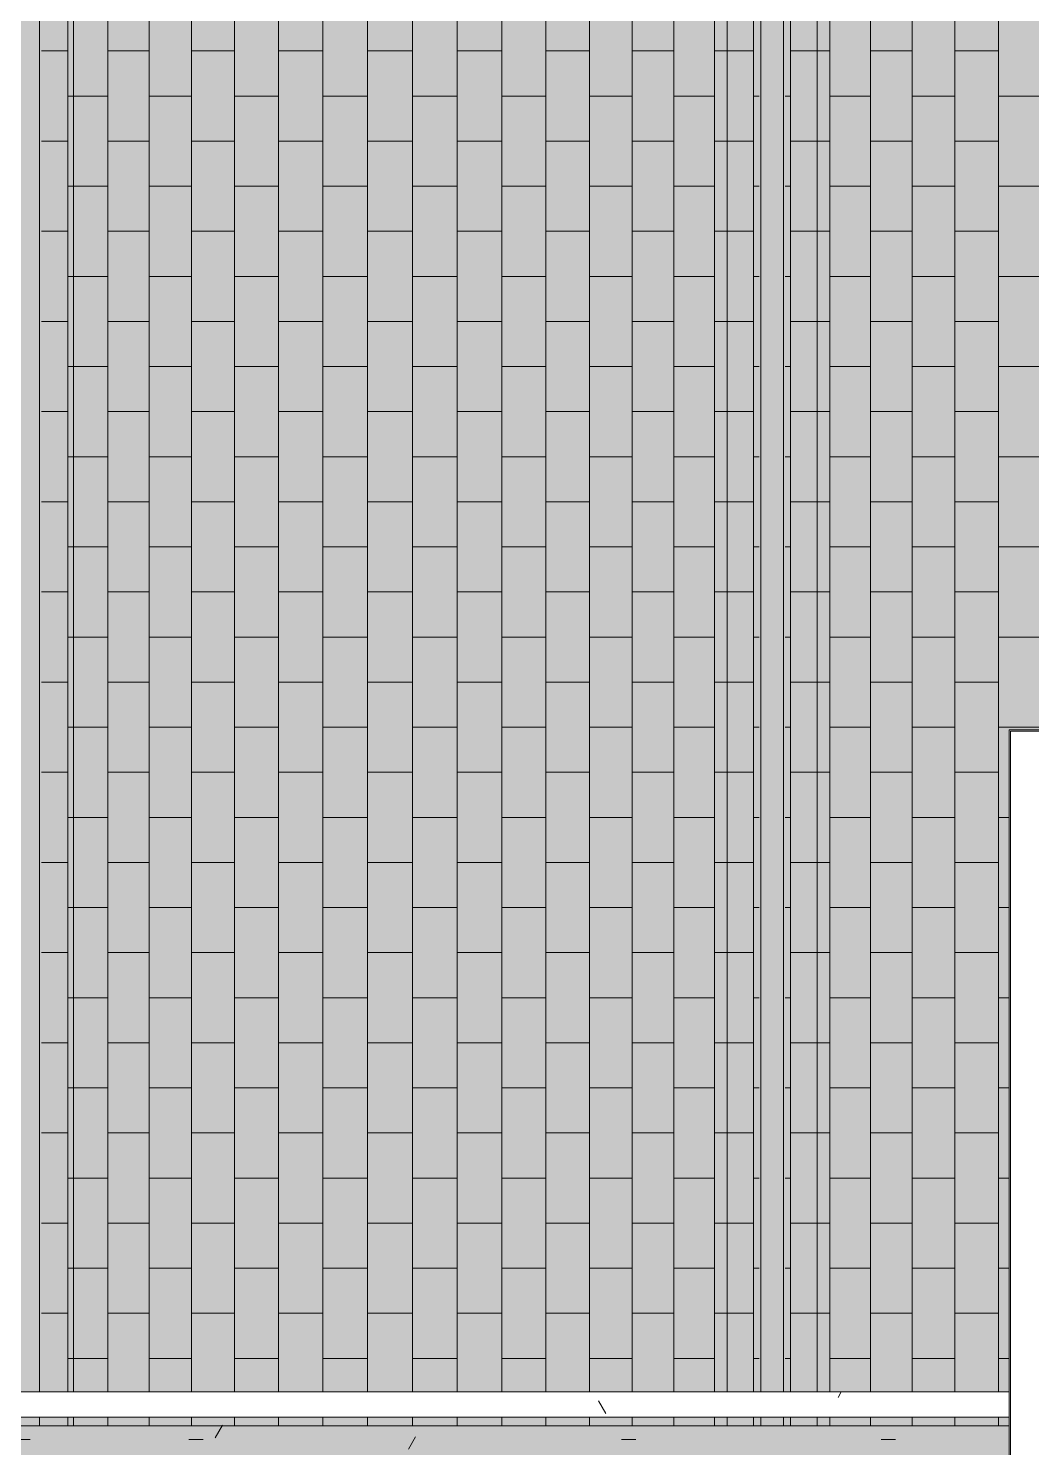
# Model space of a CAD drawing. Header units: inches. Extents: x -956 to 966, y -1111 to 895.
# Drawn here: x -743.8 to -654.8, y 37.7 to 163.6 of the extents above; entities that cross this region are included whole.
import ezdxf

# ---------------------------------------------------------------- set-up
doc = ezdxf.new("R2010")
doc.units = ezdxf.units.IN
doc.header["$MEASUREMENT"] = 0
for name, color, linetype, lineweight in [('A-CLNG', 13, 'Continuous', 13), ('A-CLNG-PATT', 13, 'Continuous', 13), ('E-LITE-EQPM', 33, 'Continuous', 9), ('I-WALL', 2, 'Continuous', 13)]:
    doc.layers.add(name, color=color, linetype=linetype, lineweight=lineweight)
pattern_1 = [(0, (0, 0), (30.72, 7.68), [1.267, -21.773, 1.267, -21.773, -122.88]), (0, (0, 0), (30.72, 7.68), [-46.08, 1.267, -44.813, 1.267, -21.773, -53.76]), (0, (0, 0), (30.72, 7.68), [-115.2, 1.267, -14.093, 1.267, -37.133]), (120, (11.52, 3.84), (-22.011075, 22.7643), [1.267, -21.773, 1.267, -21.773, -122.88]), (120, (11.52, 3.84), (-22.011075, 22.7643), [-46.08, 1.267, -44.813, 1.267, -21.773, -53.76]), (120, (11.52, 3.84), (-22.011075, 22.7643), [-115.2, 1.267, -14.093, 1.267, -37.133]), (240, (15.36, 19.2), (-8.708925, -30.4443), [1.267, -21.773, 1.267, -21.773, -122.88]), (240, (15.36, 19.2), (-8.708925, -30.4443), [-46.08, 1.267, -44.813, 1.267, -21.773, -53.76]), (240, (15.36, 19.2), (-8.708925, -30.4443), [-115.2, 1.267, -14.093, 1.267, -37.133])]

# ---------------------------------------------------------------- blocks, each defined once
blk = doc.blocks.new('FP_1_13-7TH FLOOR TELECOM OVERHEAD ROUTING PLAN')
at = {"layer": 'A-CLNG-PATT', "color": 50}
for p, q in [((-676.18, 256.63), (-676.18, 42.63)), ((-672.7, 256.63), (-672.7, 42.63)), ((-669.1, 256.63), (-669.1, 42.63)), ((-665.39, 256.63), (-665.39, 42.63)), ((-661.61, 256.63), (-661.61, 42.63)), ((-657.74, 256.63), (-657.74, 42.63)), ((-673.82, 161.61), (-676.18, 161.61)), ((-672.7, 161.61), (-673.82, 161.61)), ((-665.39, 161.61), (-669.1, 161.61)), ((-657.74, 161.61), (-661.61, 161.61)), ((-676.18, 157.61), (-676.67, 157.61)), ((-669.1, 157.61), (-672.7, 157.61)), ((-661.61, 157.61), (-665.39, 157.61)), ((-653.83, 157.61), (-657.74, 157.61)), ((-673.82, 153.61), (-676.18, 153.61)), ((-672.7, 153.61), (-673.82, 153.61)), ((-665.39, 153.61), (-669.1, 153.61)), ((-657.74, 153.61), (-661.61, 153.61)), ((-676.18, 149.61), (-676.67, 149.61)), ((-669.1, 149.61), (-672.7, 149.61)), ((-661.61, 149.61), (-665.39, 149.61)), ((-653.83, 149.61), (-657.74, 149.61)), ((-673.82, 145.61), (-676.18, 145.61)), ((-672.7, 145.61), (-673.82, 145.61)), ((-665.39, 145.61), (-669.1, 145.61)), ((-657.74, 145.61), (-661.61, 145.61)), ((-676.18, 141.61), (-676.67, 141.61)), ((-669.1, 141.61), (-672.7, 141.61)), ((-661.61, 141.61), (-665.39, 141.61)), ((-653.83, 141.61), (-657.74, 141.61)), ((-673.82, 137.61), (-676.18, 137.61)), ((-672.7, 137.61), (-673.82, 137.61)), ((-665.39, 137.61), (-669.1, 137.61)), ((-657.74, 137.61), (-661.61, 137.61)), ((-676.18, 133.61), (-676.67, 133.61)), ((-669.1, 133.61), (-672.7, 133.61)), ((-661.61, 133.61), (-665.39, 133.61)), ((-653.83, 133.61), (-657.74, 133.61)), ((-673.82, 129.61), (-676.18, 129.61)), ((-672.7, 129.61), (-673.82, 129.61)), ((-665.39, 129.61), (-669.1, 129.61)), ((-657.74, 129.61), (-661.61, 129.61)), ((-676.18, 125.61), (-676.67, 125.61)), ((-669.1, 125.61), (-672.7, 125.61)), ((-661.61, 125.61), (-665.39, 125.61)), ((-653.83, 125.61), (-657.74, 125.61)), ((-673.82, 121.61), (-676.18, 121.61)), ((-672.7, 121.61), (-673.82, 121.61)), ((-665.39, 121.61), (-669.1, 121.61)), ((-657.74, 121.61), (-661.61, 121.61)), ((-676.18, 117.61), (-676.67, 117.61)), ((-669.1, 117.61), (-672.7, 117.61)), ((-661.61, 117.61), (-665.39, 117.61)), ((-653.83, 117.61), (-657.74, 117.61)), ((-673.82, 113.61), (-676.18, 113.61)), ((-672.7, 113.61), (-673.82, 113.61)), ((-665.39, 113.61), (-669.1, 113.61)), ((-657.74, 113.61), (-661.61, 113.61)), ((-676.18, 109.61), (-676.67, 109.61)), ((-669.1, 109.61), (-672.7, 109.61)), ((-661.61, 109.61), (-665.39, 109.61)), ((-653.83, 109.61), (-657.74, 109.61)), ((-673.82, 105.61), (-676.18, 105.61)), ((-672.7, 105.61), (-673.82, 105.61)), ((-665.39, 105.61), (-669.1, 105.61)), ((-657.74, 105.61), (-661.61, 105.61)), ((-676.18, 101.61), (-676.67, 101.61)), ((-669.1, 101.61), (-672.7, 101.61)), ((-661.61, 101.61), (-665.39, 101.61)), ((-653.83, 101.61), (-657.74, 101.61)), ((-673.82, 97.61), (-676.18, 97.61)), ((-672.7, 97.61), (-673.82, 97.61)), ((-665.39, 97.61), (-669.1, 97.61)), ((-657.74, 97.61), (-661.61, 97.61)), ((-676.18, 93.61), (-676.67, 93.61)), ((-669.1, 93.61), (-672.7, 93.61)), ((-661.61, 93.61), (-665.39, 93.61)), ((-656.8, 93.61), (-657.74, 93.61)), ((-673.82, 89.61), (-676.18, 89.61)), ((-672.7, 89.61), (-673.82, 89.61)), ((-665.39, 89.61), (-669.1, 89.61)), ((-657.74, 89.61), (-661.61, 89.61)), ((-676.18, 85.61), (-676.67, 85.61)), ((-669.1, 85.61), (-672.7, 85.61)), ((-661.61, 85.61), (-665.39, 85.61)), ((-656.8, 85.61), (-657.74, 85.61)), ((-673.82, 81.61), (-676.18, 81.61)), ((-672.7, 81.61), (-673.82, 81.61)), ((-665.39, 81.61), (-669.1, 81.61)), ((-657.74, 81.61), (-661.61, 81.61)), ((-676.18, 77.61), (-676.67, 77.61)), ((-669.1, 77.61), (-672.7, 77.61)), ((-661.61, 77.61), (-665.39, 77.61)), ((-656.8, 77.61), (-657.74, 77.61)), ((-673.82, 73.61), (-676.18, 73.61)), ((-672.7, 73.61), (-673.82, 73.61)), ((-665.39, 73.61), (-669.1, 73.61)), ((-657.74, 73.61), (-661.61, 73.61)), ((-676.18, 69.61), (-676.67, 69.61)), ((-669.1, 69.61), (-672.7, 69.61)), ((-661.61, 69.61), (-665.39, 69.61)), ((-656.8, 69.61), (-657.74, 69.61)), ((-673.82, 65.61), (-676.18, 65.61)), ((-672.7, 65.61), (-673.82, 65.61)), ((-665.39, 65.61), (-669.1, 65.61)), ((-657.74, 65.61), (-661.61, 65.61)), ((-676.18, 61.61), (-676.67, 61.61)), ((-669.1, 61.61), (-672.7, 61.61)), ((-661.61, 61.61), (-665.39, 61.61)), ((-656.8, 61.61), (-657.74, 61.61)), ((-673.82, 57.61), (-676.18, 57.61)), ((-672.7, 57.61), (-673.82, 57.61)), ((-665.39, 57.61), (-669.1, 57.61)), ((-657.74, 57.61), (-661.61, 57.61)), ((-676.18, 53.61), (-676.67, 53.61)), ((-669.1, 53.61), (-672.7, 53.61)), ((-661.61, 53.61), (-665.39, 53.61)), ((-656.8, 53.61), (-657.74, 53.61)), ((-673.82, 49.61), (-676.18, 49.61)), ((-672.7, 49.61), (-673.82, 49.61)), ((-665.39, 49.61), (-669.1, 49.61)), ((-657.74, 49.61), (-661.61, 49.61)), ((-676.18, 45.61), (-676.67, 45.61)), ((-669.1, 45.61), (-672.7, 45.61)), ((-661.61, 45.61), (-665.39, 45.61)), ((-656.8, 45.61), (-657.74, 45.61)), ((-676.18, 40.38), (-676.18, 39.63)), ((-672.7, 40.38), (-672.7, 39.63)), ((-669.1, 40.38), (-669.1, 39.63)), ((-665.39, 40.38), (-665.39, 39.63)), ((-661.61, 40.38), (-661.61, 39.63)), ((-657.74, 40.38), (-657.74, 39.63))]:
    blk.add_line(p, q, dxfattribs=at)
blk = doc.blocks.new('FP_1_14-7TH FLOOR TELECOM OVERHEAD ROUTING PLAN')
at = {"layer": 'A-CLNG-PATT', "color": 50}
for p, q in [((-740.31, 256.63), (-740.31, 42.63)), ((-736.76, 256.63), (-736.76, 42.63)), ((-733.11, 256.63), (-733.11, 42.63)), ((-729.35, 256.63), (-729.35, 42.63)), ((-725.52, 256.63), (-725.52, 42.63)), ((-721.63, 256.63), (-721.63, 42.63)), ((-717.69, 256.63), (-717.69, 42.63)), ((-713.73, 256.63), (-713.73, 42.63)), ((-709.75, 256.63), (-709.75, 42.63)), ((-705.77, 256.63), (-705.77, 42.63)), ((-701.82, 256.63), (-701.82, 42.63)), ((-697.9, 256.63), (-697.9, 42.63)), ((-694.04, 256.63), (-694.04, 42.63)), ((-690.25, 256.63), (-690.25, 42.63)), ((-686.55, 256.63), (-686.55, 42.63)), ((-682.95, 256.63), (-682.95, 42.63)), ((-679.47, 256.63), (-679.47, 42.63)), ((-740.31, 161.61), (-742.67, 161.61)), ((-733.11, 161.61), (-736.76, 161.61)), ((-725.52, 161.61), (-729.35, 161.61)), ((-717.69, 161.61), (-721.63, 161.61)), ((-709.75, 161.61), (-713.73, 161.61)), ((-701.82, 161.61), (-705.77, 161.61)), ((-694.04, 161.61), (-697.9, 161.61)), ((-686.55, 161.61), (-690.25, 161.61)), ((-681.82, 161.61), (-682.95, 161.61)), ((-679.47, 161.61), (-681.82, 161.61)), ((-739.84, 157.61), (-740.31, 157.61)), ((-736.76, 157.61), (-739.82, 157.61)), ((-729.35, 157.61), (-733.11, 157.61)), ((-721.63, 157.61), (-725.52, 157.61)), ((-713.73, 157.61), (-717.69, 157.61)), ((-705.77, 157.61), (-709.75, 157.61)), ((-697.9, 157.61), (-701.82, 157.61)), ((-690.25, 157.61), (-694.04, 157.61)), ((-682.95, 157.61), (-686.55, 157.61)), ((-678.97, 157.61), (-679.47, 157.61)), ((-740.31, 153.61), (-742.67, 153.61)), ((-733.11, 153.61), (-736.76, 153.61)), ((-725.52, 153.61), (-729.35, 153.61)), ((-717.69, 153.61), (-721.63, 153.61)), ((-709.75, 153.61), (-713.73, 153.61)), ((-701.82, 153.61), (-705.77, 153.61)), ((-694.04, 153.61), (-697.9, 153.61)), ((-686.55, 153.61), (-690.25, 153.61)), ((-681.82, 153.61), (-682.95, 153.61)), ((-679.47, 153.61), (-681.82, 153.61)), ((-739.84, 149.61), (-740.31, 149.61)), ((-736.76, 149.61), (-739.82, 149.61)), ((-729.35, 149.61), (-733.11, 149.61)), ((-721.63, 149.61), (-725.52, 149.61)), ((-713.73, 149.61), (-717.69, 149.61)), ((-705.77, 149.61), (-709.75, 149.61)), ((-697.9, 149.61), (-701.82, 149.61)), ((-690.25, 149.61), (-694.04, 149.61)), ((-682.95, 149.61), (-686.55, 149.61)), ((-678.97, 149.61), (-679.47, 149.61)), ((-740.31, 145.61), (-742.67, 145.61)), ((-733.11, 145.61), (-736.76, 145.61)), ((-725.52, 145.61), (-729.35, 145.61)), ((-717.69, 145.61), (-721.63, 145.61)), ((-709.75, 145.61), (-713.73, 145.61)), ((-701.82, 145.61), (-705.77, 145.61)), ((-694.04, 145.61), (-697.9, 145.61)), ((-686.55, 145.61), (-690.25, 145.61)), ((-681.82, 145.61), (-682.95, 145.61)), ((-679.47, 145.61), (-681.82, 145.61)), ((-739.84, 141.61), (-740.31, 141.61)), ((-736.76, 141.61), (-739.82, 141.61)), ((-729.35, 141.61), (-733.11, 141.61)), ((-721.63, 141.61), (-725.52, 141.61)), ((-713.73, 141.61), (-717.69, 141.61)), ((-705.77, 141.61), (-709.75, 141.61)), ((-697.9, 141.61), (-701.82, 141.61)), ((-690.25, 141.61), (-694.04, 141.61)), ((-682.95, 141.61), (-686.55, 141.61)), ((-678.97, 141.61), (-679.47, 141.61)), ((-740.31, 137.61), (-742.67, 137.61)), ((-733.11, 137.61), (-736.76, 137.61)), ((-725.52, 137.61), (-729.35, 137.61)), ((-717.69, 137.61), (-721.63, 137.61)), ((-709.75, 137.61), (-713.73, 137.61)), ((-701.82, 137.61), (-705.77, 137.61)), ((-694.04, 137.61), (-697.9, 137.61)), ((-686.55, 137.61), (-690.25, 137.61)), ((-681.82, 137.61), (-682.95, 137.61)), ((-679.47, 137.61), (-681.82, 137.61)), ((-739.84, 133.61), (-740.31, 133.61)), ((-736.76, 133.61), (-739.82, 133.61)), ((-729.35, 133.61), (-733.11, 133.61)), ((-721.63, 133.61), (-725.52, 133.61)), ((-713.73, 133.61), (-717.69, 133.61)), ((-705.77, 133.61), (-709.75, 133.61)), ((-697.9, 133.61), (-701.82, 133.61)), ((-690.25, 133.61), (-694.04, 133.61)), ((-682.95, 133.61), (-686.55, 133.61)), ((-678.97, 133.61), (-679.47, 133.61)), ((-740.31, 129.61), (-742.67, 129.61)), ((-733.11, 129.61), (-736.76, 129.61)), ((-725.52, 129.61), (-729.35, 129.61)), ((-717.69, 129.61), (-721.63, 129.61)), ((-709.75, 129.61), (-713.73, 129.61)), ((-701.82, 129.61), (-705.77, 129.61)), ((-694.04, 129.61), (-697.9, 129.61)), ((-686.55, 129.61), (-690.25, 129.61)), ((-681.82, 129.61), (-682.95, 129.61)), ((-679.47, 129.61), (-681.82, 129.61)), ((-739.84, 125.61), (-740.31, 125.61)), ((-736.76, 125.61), (-739.82, 125.61)), ((-729.35, 125.61), (-733.11, 125.61)), ((-721.63, 125.61), (-725.52, 125.61)), ((-713.73, 125.61), (-717.69, 125.61)), ((-705.77, 125.61), (-709.75, 125.61)), ((-697.9, 125.61), (-701.82, 125.61)), ((-690.25, 125.61), (-694.04, 125.61)), ((-682.95, 125.61), (-686.55, 125.61)), ((-678.97, 125.61), (-679.47, 125.61)), ((-740.31, 121.61), (-742.67, 121.61)), ((-733.11, 121.61), (-736.76, 121.61)), ((-725.52, 121.61), (-729.35, 121.61)), ((-717.69, 121.61), (-721.63, 121.61)), ((-709.75, 121.61), (-713.73, 121.61)), ((-701.82, 121.61), (-705.77, 121.61)), ((-694.04, 121.61), (-697.9, 121.61)), ((-686.55, 121.61), (-690.25, 121.61)), ((-681.82, 121.61), (-682.95, 121.61)), ((-679.47, 121.61), (-681.82, 121.61)), ((-739.84, 117.61), (-740.31, 117.61)), ((-736.76, 117.61), (-739.82, 117.61)), ((-729.35, 117.61), (-733.11, 117.61)), ((-721.63, 117.61), (-725.52, 117.61)), ((-713.73, 117.61), (-717.69, 117.61)), ((-705.77, 117.61), (-709.75, 117.61)), ((-697.9, 117.61), (-701.82, 117.61)), ((-690.25, 117.61), (-694.04, 117.61)), ((-682.95, 117.61), (-686.55, 117.61)), ((-678.97, 117.61), (-679.47, 117.61)), ((-740.31, 113.61), (-742.67, 113.61)), ((-733.11, 113.61), (-736.76, 113.61)), ((-725.52, 113.61), (-729.35, 113.61)), ((-717.69, 113.61), (-721.63, 113.61)), ((-709.75, 113.61), (-713.73, 113.61)), ((-701.82, 113.61), (-705.77, 113.61)), ((-694.04, 113.61), (-697.9, 113.61)), ((-686.55, 113.61), (-690.25, 113.61)), ((-681.82, 113.61), (-682.95, 113.61)), ((-679.47, 113.61), (-681.82, 113.61)), ((-739.84, 109.61), (-740.31, 109.61)), ((-736.76, 109.61), (-739.82, 109.61)), ((-729.35, 109.61), (-733.11, 109.61)), ((-721.63, 109.61), (-725.52, 109.61)), ((-713.73, 109.61), (-717.69, 109.61)), ((-705.77, 109.61), (-709.75, 109.61)), ((-697.9, 109.61), (-701.82, 109.61)), ((-690.25, 109.61), (-694.04, 109.61)), ((-682.95, 109.61), (-686.55, 109.61)), ((-678.97, 109.61), (-679.47, 109.61)), ((-740.31, 105.61), (-742.67, 105.61)), ((-733.11, 105.61), (-736.76, 105.61)), ((-725.52, 105.61), (-729.35, 105.61)), ((-717.69, 105.61), (-721.63, 105.61)), ((-709.75, 105.61), (-713.73, 105.61)), ((-701.82, 105.61), (-705.77, 105.61)), ((-694.04, 105.61), (-697.9, 105.61)), ((-686.55, 105.61), (-690.25, 105.61)), ((-681.82, 105.61), (-682.95, 105.61)), ((-679.47, 105.61), (-681.82, 105.61)), ((-739.84, 101.61), (-740.31, 101.61)), ((-736.76, 101.61), (-739.82, 101.61)), ((-729.35, 101.61), (-733.11, 101.61)), ((-721.63, 101.61), (-725.52, 101.61)), ((-713.73, 101.61), (-717.69, 101.61)), ((-705.77, 101.61), (-709.75, 101.61)), ((-697.9, 101.61), (-701.82, 101.61)), ((-690.25, 101.61), (-694.04, 101.61)), ((-682.95, 101.61), (-686.55, 101.61)), ((-678.97, 101.61), (-679.47, 101.61)), ((-740.31, 97.61), (-742.67, 97.61)), ((-733.11, 97.61), (-736.76, 97.61)), ((-725.52, 97.61), (-729.35, 97.61)), ((-717.69, 97.61), (-721.63, 97.61)), ((-709.75, 97.61), (-713.73, 97.61)), ((-701.82, 97.61), (-705.77, 97.61)), ((-694.04, 97.61), (-697.9, 97.61)), ((-686.55, 97.61), (-690.25, 97.61)), ((-681.82, 97.61), (-682.95, 97.61)), ((-679.47, 97.61), (-681.82, 97.61)), ((-739.84, 93.61), (-740.31, 93.61)), ((-736.76, 93.61), (-739.82, 93.61)), ((-729.35, 93.61), (-733.11, 93.61)), ((-721.63, 93.61), (-725.52, 93.61)), ((-713.73, 93.61), (-717.69, 93.61)), ((-705.77, 93.61), (-709.75, 93.61)), ((-697.9, 93.61), (-701.82, 93.61)), ((-690.25, 93.61), (-694.04, 93.61)), ((-682.95, 93.61), (-686.55, 93.61)), ((-678.97, 93.61), (-679.47, 93.61)), ((-740.31, 89.61), (-742.67, 89.61)), ((-733.11, 89.61), (-736.76, 89.61)), ((-725.52, 89.61), (-729.35, 89.61)), ((-717.69, 89.61), (-721.63, 89.61)), ((-709.75, 89.61), (-713.73, 89.61)), ((-701.82, 89.61), (-705.77, 89.61)), ((-694.04, 89.61), (-697.9, 89.61)), ((-686.55, 89.61), (-690.25, 89.61)), ((-681.82, 89.61), (-682.95, 89.61)), ((-679.47, 89.61), (-681.82, 89.61)), ((-739.84, 85.61), (-740.31, 85.61)), ((-736.76, 85.61), (-739.82, 85.61)), ((-729.35, 85.61), (-733.11, 85.61)), ((-721.63, 85.61), (-725.52, 85.61)), ((-713.73, 85.61), (-717.69, 85.61)), ((-705.77, 85.61), (-709.75, 85.61)), ((-697.9, 85.61), (-701.82, 85.61)), ((-690.25, 85.61), (-694.04, 85.61)), ((-682.95, 85.61), (-686.55, 85.61)), ((-678.97, 85.61), (-679.47, 85.61)), ((-740.31, 81.61), (-742.67, 81.61)), ((-733.11, 81.61), (-736.76, 81.61)), ((-725.52, 81.61), (-729.35, 81.61)), ((-717.69, 81.61), (-721.63, 81.61)), ((-709.75, 81.61), (-713.73, 81.61)), ((-701.82, 81.61), (-705.77, 81.61)), ((-694.04, 81.61), (-697.9, 81.61)), ((-686.55, 81.61), (-690.25, 81.61)), ((-681.82, 81.61), (-682.95, 81.61)), ((-679.47, 81.61), (-681.82, 81.61)), ((-739.84, 77.61), (-740.31, 77.61)), ((-736.76, 77.61), (-739.82, 77.61)), ((-729.35, 77.61), (-733.11, 77.61)), ((-721.63, 77.61), (-725.52, 77.61)), ((-713.73, 77.61), (-717.69, 77.61)), ((-705.77, 77.61), (-709.75, 77.61)), ((-697.9, 77.61), (-701.82, 77.61)), ((-690.25, 77.61), (-694.04, 77.61)), ((-682.95, 77.61), (-686.55, 77.61)), ((-678.97, 77.61), (-679.47, 77.61)), ((-740.31, 73.61), (-742.67, 73.61)), ((-733.11, 73.61), (-736.76, 73.61)), ((-725.52, 73.61), (-729.35, 73.61)), ((-717.69, 73.61), (-721.63, 73.61)), ((-709.75, 73.61), (-713.73, 73.61)), ((-701.82, 73.61), (-705.77, 73.61)), ((-694.04, 73.61), (-697.9, 73.61)), ((-686.55, 73.61), (-690.25, 73.61)), ((-681.82, 73.61), (-682.95, 73.61)), ((-679.47, 73.61), (-681.82, 73.61)), ((-739.84, 69.61), (-740.31, 69.61)), ((-736.76, 69.61), (-739.82, 69.61)), ((-729.35, 69.61), (-733.11, 69.61)), ((-721.63, 69.61), (-725.52, 69.61)), ((-713.73, 69.61), (-717.69, 69.61)), ((-705.77, 69.61), (-709.75, 69.61)), ((-697.9, 69.61), (-701.82, 69.61)), ((-690.25, 69.61), (-694.04, 69.61)), ((-682.95, 69.61), (-686.55, 69.61)), ((-678.97, 69.61), (-679.47, 69.61)), ((-740.31, 65.61), (-742.67, 65.61)), ((-733.11, 65.61), (-736.76, 65.61)), ((-725.52, 65.61), (-729.35, 65.61)), ((-717.69, 65.61), (-721.63, 65.61)), ((-709.75, 65.61), (-713.73, 65.61)), ((-701.82, 65.61), (-705.77, 65.61)), ((-694.04, 65.61), (-697.9, 65.61)), ((-686.55, 65.61), (-690.25, 65.61)), ((-681.82, 65.61), (-682.95, 65.61)), ((-679.47, 65.61), (-681.82, 65.61)), ((-739.84, 61.61), (-740.31, 61.61)), ((-736.76, 61.61), (-739.82, 61.61)), ((-729.35, 61.61), (-733.11, 61.61)), ((-721.63, 61.61), (-725.52, 61.61)), ((-713.73, 61.61), (-717.69, 61.61)), ((-705.77, 61.61), (-709.75, 61.61)), ((-697.9, 61.61), (-701.82, 61.61)), ((-690.25, 61.61), (-694.04, 61.61)), ((-682.95, 61.61), (-686.55, 61.61)), ((-678.97, 61.61), (-679.47, 61.61)), ((-740.31, 57.61), (-742.67, 57.61)), ((-733.11, 57.61), (-736.76, 57.61)), ((-725.52, 57.61), (-729.35, 57.61)), ((-717.69, 57.61), (-721.63, 57.61)), ((-709.75, 57.61), (-713.73, 57.61)), ((-701.82, 57.61), (-705.77, 57.61)), ((-694.04, 57.61), (-697.9, 57.61)), ((-686.55, 57.61), (-690.25, 57.61)), ((-681.82, 57.61), (-682.95, 57.61)), ((-679.47, 57.61), (-681.82, 57.61)), ((-739.84, 53.61), (-740.31, 53.61)), ((-736.76, 53.61), (-739.82, 53.61)), ((-729.35, 53.61), (-733.11, 53.61)), ((-721.63, 53.61), (-725.52, 53.61)), ((-713.73, 53.61), (-717.69, 53.61)), ((-705.77, 53.61), (-709.75, 53.61)), ((-697.9, 53.61), (-701.82, 53.61)), ((-690.25, 53.61), (-694.04, 53.61)), ((-682.95, 53.61), (-686.55, 53.61)), ((-678.97, 53.61), (-679.47, 53.61)), ((-740.31, 49.61), (-742.67, 49.61)), ((-733.11, 49.61), (-736.76, 49.61)), ((-725.52, 49.61), (-729.35, 49.61)), ((-717.69, 49.61), (-721.63, 49.61)), ((-709.75, 49.61), (-713.73, 49.61)), ((-701.82, 49.61), (-705.77, 49.61)), ((-694.04, 49.61), (-697.9, 49.61)), ((-686.55, 49.61), (-690.25, 49.61)), ((-681.82, 49.61), (-682.95, 49.61)), ((-679.47, 49.61), (-681.82, 49.61)), ((-739.84, 45.61), (-740.31, 45.61)), ((-736.76, 45.61), (-739.82, 45.61)), ((-729.35, 45.61), (-733.11, 45.61)), ((-721.63, 45.61), (-725.52, 45.61)), ((-713.73, 45.61), (-717.69, 45.61)), ((-705.77, 45.61), (-709.75, 45.61)), ((-697.9, 45.61), (-701.82, 45.61)), ((-690.25, 45.61), (-694.04, 45.61)), ((-682.95, 45.61), (-686.55, 45.61)), ((-678.97, 45.61), (-679.47, 45.61)), ((-740.31, 40.38), (-740.31, 39.63)), ((-736.76, 40.38), (-736.76, 39.63)), ((-733.11, 40.38), (-733.11, 39.63)), ((-729.35, 40.38), (-729.35, 39.63)), ((-725.52, 40.38), (-725.52, 39.63)), ((-721.63, 40.38), (-721.63, 39.63)), ((-717.69, 40.38), (-717.69, 39.63)), ((-713.73, 40.38), (-713.73, 39.63)), ((-709.75, 40.38), (-709.75, 39.63)), ((-705.77, 40.38), (-705.77, 39.63)), ((-701.82, 40.38), (-701.82, 39.63)), ((-697.9, 40.38), (-697.9, 39.63)), ((-694.04, 40.38), (-694.04, 39.63)), ((-690.25, 40.38), (-690.25, 39.63)), ((-686.55, 40.38), (-686.55, 39.63)), ((-682.95, 40.38), (-682.95, 39.63)), ((-679.47, 40.38), (-679.47, 39.63))]:
    blk.add_line(p, q, dxfattribs=at)
blk = doc.blocks.new('7th Floor Vault - 7th Floor Vault-2429340-7TH FLOOR TELECOM OVERHEAD ROUTING PLAN')
at = {"layer": 'A-CLNG', "color": 10, "lineweight": 9}
for p, q in [((-742.82, 42.63), (-742.82, 256.63)), ((-739.82, 42.63), (-739.82, 256.63)), ((-739.82, 42.63), (-739.82, 256.63)), ((-681.82, 42.63), (-681.82, 256.63)), ((-681.82, 42.63), (-681.82, 256.63)), ((-678.82, 42.63), (-678.82, 256.63)), ((-676.82, 42.63), (-676.82, 256.63)), ((-673.82, 42.63), (-673.82, 256.63)), ((-673.82, 42.63), (-673.82, 256.63)), ((-742.82, 39.63), (-742.82, 40.38)), ((-739.82, 39.63), (-739.82, 40.38)), ((-739.82, 39.63), (-739.82, 40.38)), ((-681.82, 39.63), (-681.82, 40.38)), ((-681.82, 39.63), (-681.82, 40.38)), ((-678.82, 39.63), (-678.82, 40.38)), ((-676.82, 39.63), (-676.82, 40.38)), ((-673.82, 39.63), (-673.82, 40.38)), ((-673.82, 39.63), (-673.82, 40.38)), ((-739.82, 39.63), (-747.82, 39.63)), ((-742.82, 39.63), (-744.82, 39.63)), ((-739.87, 39.63), (-742.82, 39.63)), ((-742.82, 39.63), (-739.82, 39.63)), ((-739.84, 39.63), (-742.82, 39.63)), ((-681.8, 39.63), (-739.84, 39.63)), ((-681.82, 39.63), (-739.82, 39.63)), ((-673.82, 39.63), (-681.82, 39.63)), ((-681.82, 39.63), (-678.82, 39.63)), ((-678.82, 39.63), (-681.82, 39.63)), ((-678.82, 39.63), (-681.8, 39.63)), ((-676.82, 39.63), (-678.82, 39.63)), ((-673.84, 39.63), (-676.82, 39.63)), ((-676.82, 39.63), (-673.82, 39.63)), ((-673.82, 39.63), (-676.82, 39.63)), ((-656.8, 39.63), (-673.84, 39.63)), ((-656.8, 39.63), (-673.82, 39.63))]:
    blk.add_line(p, q, dxfattribs=at)
for name in ['FP_1_14-7TH FLOOR TELECOM OVERHEAD ROUTING PLAN', 'FP_1_13-7TH FLOOR TELECOM OVERHEAD ROUTING PLAN']:
    blk.add_blockref(name, (0, 0), dxfattribs=at)
blk = doc.blocks.new('Lighting - Pendant-Finelite-HP4-D - HP-4 D-8_-SO-3000K-120-FA-SC-3361575-7TH FLOOR TELECOM OVERHEAD ROUTING PLAN')
at = {"layer": 'E-LITE-EQPM', "color": 9}
for p, q in [((48, 2), (-48, 2)), ((-48, 2), (-48, -2)), ((47.875, 1.875), (-47.875, 1.875)), ((-47.875, 1.875), (-47.875, -1.875)), ((-47.875, 1.875), (47.875, 1.875)), ((-47.875, -1.875), (-47.875, 1.875)), ((47.875, -1.875), (47.875, 1.875)), ((47.875, 1.875), (47.875, -1.875)), ((48, -2), (48, 2)), ((-48, -2), (48, -2)), ((-47.875, -1.875), (47.875, -1.875)), ((47.875, -1.875), (-47.875, -1.875))]:
    blk.add_line(p, q, dxfattribs=at)

msp = doc.modelspace()

# ---------------------------------------------------------------- hatches: boundary and pattern name
at = {"layer": 'A-CLNG-PATT'}
h = msp.add_hatch(dxfattribs=at)
h.set_pattern_fill('FP1_12', color=253, style=0, pattern_type=2)
h.set_pattern_definition(pattern_1)
h.paths.add_polyline_path([(-294.34, -537.62), (-227.98, -537.62), (-227.98, -527.62), (-219.98, -527.62), (-219.98, -509.12), (-210.98, -509.12), (-210.98, -364.18), (-211.98, -364.18), (-211.98, -243.37), (-299.98, -243.37), (-299.98, -537.62)], flags=0)
h.paths.add_polyline_path([(-606.23, -537.62), (-602.07, -537.62), (-602.07, -532.87), (-606.23, -532.87), (-606.23, -535.37)], flags=0)
h.paths.add_polyline_path([(-561.64, -537.62), (-356.48, -537.62), (-356.48, -525.62), (-323.98, -525.62), (-323.98, -537.62), (-305.35, -537.62), (-305.35, -525.37), (-321.35, -525.37), (-321.35, -427.37), (-305.35, -427.37), (-305.35, -243.37), (-386.84, -243.37), (-386.84, -318.61), (-390.84, -318.61), (-390.84, -243.37), (-496.9, -243.37), (-496.9, -318.61), (-500.9, -318.61), (-500.9, -243.37), (-562.04, -243.37), (-562.04, -427.37), (-500.9, -427.37), (-500.9, -402.61), (-496.9, -402.61), (-496.9, -427.37), (-390.84, -427.37), (-390.84, -402.61), (-386.84, -402.61), (-386.84, -427.37), (-370.04, -427.37), (-370.04, -525.37), (-578.04, -525.37), (-578.04, -243.37), (-578.35, -243.37), (-578.35, -528.62), (-563.48, -528.62), (-563.48, -537.62)], flags=0)
h.paths.add_polyline_path([(-567.73, -537.62), (-567.73, -532.87), (-578.07, -532.87), (-578.07, -537.62), (-572.48, -537.62)], flags=0)
h.paths.add_polyline_path([(-352.23, -537.62), (-349.48, -537.62), (-349.48, -529.87), (-352.23, -529.87), (-352.23, -536.61)], flags=0)
h.paths.add_polyline_path([(-680.44, -535.37), (-610.48, -535.37), (-610.48, -528.62), (-583.23, -528.62), (-583.23, -526.62), (-662.91, -526.62), (-662.91, -498.61), (-665.8, -498.61), (-665.8, -402.61), (-661.8, -402.61), (-661.8, -428.62), (-583.23, -428.62), (-583.23, -422.62), (-598.91, -422.62), (-598.91, -386.62), (-662.91, -386.62), (-662.91, -318.61), (-665.8, -318.61), (-665.8, -243.37), (-666.35, -243.37), (-666.35, -246.62), (-730.35, -246.62), (-730.35, -243.37), (-762.35, -243.37), (-762.35, -246.62), (-771.86, -246.62), (-771.86, -288.62), (-694.91, -288.62), (-694.91, -386.62), (-790.91, -386.62), (-790.91, -288.62), (-775.86, -288.62), (-775.86, -246.62), (-842.35, -246.62), (-842.35, -243.37), (-853.35, -243.37), (-853.35, -535.37), (-710.14, -535.37)], flags=0)
h.paths.add_polyline_path([(-834.85, -526.62), (-850.85, -526.62), (-850.85, -428.62), (-706.85, -428.62), (-706.85, -526.62), (-828.94, -526.62)], flags=0)
h.paths.add_polyline_path([(-255.48, -481.68), (-256.53, -481.54), (-257.51, -481.14), (-258.35, -480.49), (-259, -479.65), (-259.4, -478.67), (-259.54, -477.62), (-259.4, -476.57), (-259, -475.59), (-258.35, -474.75), (-257.51, -474.1), (-256.53, -473.7), (-255.48, -473.56), (-254.43, -473.7), (-253.45, -474.1), (-252.6, -474.75), (-251.96, -475.59), (-251.55, -476.57), (-251.41, -477.62), (-251.55, -478.67), (-251.96, -479.65), (-252.6, -480.49), (-253.45, -481.14), (-254.43, -481.54)], flags=0)
h.paths.add_polyline_path([(-255.48, -421.68), (-256.53, -421.54), (-257.51, -421.14), (-258.35, -420.49), (-259, -419.65), (-259.4, -418.67), (-259.54, -417.62), (-259.4, -416.57), (-259, -415.59), (-258.35, -414.75), (-257.51, -414.1), (-256.53, -413.7), (-255.48, -413.56), (-254.43, -413.7), (-253.45, -414.1), (-252.6, -414.75), (-251.96, -415.59), (-251.55, -416.57), (-251.41, -417.62), (-251.55, -418.67), (-251.96, -419.65), (-252.6, -420.49), (-253.45, -421.14), (-254.43, -421.54)], flags=0)
h.paths.add_polyline_path([(-255.48, -361.68), (-256.53, -361.54), (-257.51, -361.14), (-258.35, -360.49), (-259, -359.65), (-259.4, -358.67), (-259.54, -357.62), (-259.4, -356.57), (-259, -355.59), (-258.35, -354.75), (-257.51, -354.1), (-256.53, -353.7), (-255.48, -353.56), (-254.43, -353.7), (-253.45, -354.1), (-252.6, -354.75), (-251.96, -355.59), (-251.55, -356.57), (-251.41, -357.62), (-251.55, -358.67), (-251.96, -359.65), (-252.6, -360.49), (-253.45, -361.14), (-254.43, -361.54)], flags=0)
h.paths.add_polyline_path([(-255.48, -301.68), (-256.53, -301.54), (-257.51, -301.14), (-258.35, -300.49), (-259, -299.65), (-259.4, -298.67), (-259.54, -297.62), (-259.4, -296.57), (-259, -295.59), (-258.35, -294.75), (-257.51, -294.1), (-256.53, -293.7), (-255.48, -293.56), (-254.43, -293.7), (-253.45, -294.1), (-252.6, -294.75), (-251.96, -295.59), (-251.55, -296.57), (-251.41, -297.62), (-251.55, -298.67), (-251.96, -299.65), (-252.6, -300.49), (-253.45, -301.14), (-254.43, -301.54)], flags=0)
h.paths.add_polyline_path([(-661.8, -288.62), (-598.91, -288.62), (-598.91, -252.62), (-583.23, -252.62), (-583.23, -243.37), (-661.8, -243.37), (-661.8, -282.19)], flags=0)
h.paths.add_polyline_path([(-258.35, -241.12), (-257.53, -241.12), (-258.35, -240.49), (-259, -239.65), (-259.4, -238.67), (-259.54, -237.62), (-259.4, -236.57), (-259, -235.59), (-258.35, -234.75), (-257.51, -234.1), (-256.53, -233.7), (-255.48, -233.56), (-254.43, -233.7), (-253.45, -234.1), (-252.6, -234.75), (-251.96, -235.59), (-251.55, -236.57), (-251.41, -237.62), (-251.55, -238.67), (-251.96, -239.65), (-252.6, -240.49), (-253.42, -241.12), (-211.98, -241.12), (-211.98, -209.62), (-299.98, -209.62), (-299.98, -241.12), (-259, -241.12)], flags=0)
h.paths.add_polyline_path([(-578.35, -241.12), (-578.04, -241.12), (-578.04, -231.37), (-562.04, -231.37), (-562.04, -241.12), (-500.9, -241.12), (-500.9, -222.61), (-496.9, -222.61), (-496.9, -241.12), (-390.84, -241.12), (-390.84, -222.61), (-386.84, -222.61), (-386.84, -241.12), (-305.35, -241.12), (-305.35, -209.62), (-363.1, -209.62), (-363.1, -212.62), (-337.6, -212.62), (-337.6, -238.12), (-363.1, -238.12), (-363.1, -213.62), (-559.1, -213.62), (-559.1, -209.62), (-578.35, -209.62), (-578.35, -235.91)], flags=0)
h.paths.add_polyline_path([(-621.04, -241.12), (-583.23, -241.12), (-583.23, -209.62), (-666.35, -209.62), (-666.35, -241.12), (-665.8, -241.12), (-665.8, -222.61), (-661.8, -222.61), (-661.8, -241.12), (-650.74, -241.12)], flags=0)
h.paths.add_polyline_path([(-842.35, -241.12), (-842.35, -209.62), (-853.35, -209.62), (-853.35, -241.12)], flags=0)
h.paths.add_polyline_path([(-762.35, -241.12), (-730.35, -241.12), (-730.35, -209.62), (-762.35, -209.62), (-762.35, -222.78)], flags=0)
h.paths.add_polyline_path([(-578.35, -207.37), (-559.1, -207.37), (-559.1, -197.62), (-578.35, -197.62), (-578.35, -202.98)], flags=0)
h.paths.add_polyline_path([(-363.1, -207.37), (-305.35, -207.37), (-305.35, -197.62), (-363.1, -197.62), (-363.1, -202.98)], flags=0)
h.paths.add_polyline_path([(-294.34, -207.37), (-211.98, -207.37), (-211.98, -186.24), (-210.98, -186.24), (-210.98, -48.37), (45.27, -48.37), (45.27, -53.62), (99.27, -53.62), (99.27, -48.37), (317.04, -48.37), (317.04, 11.88), (228.2, 11.88), (228.2, 5.39), (224.2, 5.39), (224.2, 11.88), (-11.8, 11.88), (-11.8, 5.39), (-15.8, 5.39), (-15.8, 11.88), (-363.1, 11.88), (-363.1, 37.38), (-340.48, 37.38), (-340.48, 40.38), (-412.8, 40.38), (-412.8, 8.88), (-336.96, 8.84), (-336.96, 6.63), (-412.8, 6.63), (-412.8, 5.39), (-416.8, 5.39), (-416.8, 6.63), (-532.8, 6.63), (-532.8, 5.39), (-536.8, 5.39), (-536.8, 6.63), (-652.8, 6.63), (-652.8, 5.39), (-656.8, 5.39), (-656.8, 6.63), (-772.86, 6.63), (-772.86, 5.39), (-776.86, 5.39), (-776.86, 6.63), (-853.35, 6.63), (-853.35, -192.24), (-838.91, -192.24), (-838.91, -190.24), (-318.91, -190.24), (-318.91, -192.24), (-299.98, -192.24), (-299.98, -207.37)], flags=0)
h.paths.add_polyline_path([(-583.23, -207.37), (-583.23, -197.62), (-666.35, -197.62), (-666.35, -207.37), (-591.34, -207.37)], flags=0)
h.paths.add_polyline_path([(-853.35, -207.37), (-842.35, -207.37), (-842.35, -197.62), (-853.35, -197.62), (-853.35, -202.98)], flags=0)
h.paths.add_polyline_path([(-739.84, -207.37), (-730.35, -207.37), (-730.35, -197.62), (-762.35, -197.62), (-762.35, -207.37)], flags=0)
h.paths.add_polyline_path([(-772.92, -162.61), (-776.8, -162.61), (-776.8, -66.61), (-772.8, -66.61), (-772.8, -162.61)], flags=0)
h.paths.add_polyline_path([(-532.92, -162.61), (-536.8, -162.61), (-536.8, -66.61), (-532.8, -66.61), (-532.8, -162.61)], flags=0)
h.paths.add_polyline_path([(-656.8, -162.61), (-656.8, -66.61), (-652.8, -66.61), (-652.8, -162.61), (-656.67, -162.61)], flags=0)
h.paths.add_polyline_path([(-416.8, -162.61), (-416.8, -66.61), (-412.8, -66.61), (-412.8, -162.61), (-416.67, -162.61)], flags=0)
h.paths.add_polyline_path([(-280.92, -162.61), (-284.8, -162.61), (-284.8, -66.61), (-280.8, -66.61), (-280.8, -162.61), (-280.92, -162.61)], flags=0)
h.paths.add_polyline_path([(-769.54, 8.88), (-656.8, 8.88), (-656.8, 40.38), (-772.86, 40.38), (-772.86, 8.88)], flags=0)
h.paths.add_polyline_path([(-621.04, 8.88), (-536.8, 8.88), (-536.8, 40.38), (-652.8, 40.38), (-652.8, 8.88), (-650.74, 8.88)], flags=0)
h.paths.add_polyline_path([(-776.86, 8.88), (-776.86, 40.38), (-853.35, 40.38), (-853.35, 8.88), (-799.24, 8.88)], flags=0)
h.paths.add_polyline_path([(-416.8, 8.88), (-416.8, 40.38), (-532.8, 40.38), (-532.8, 8.88), (-442.84, 8.88)], flags=0)
h.paths.add_polyline_path([(121.46, 14.13), (224.2, 14.13), (224.2, 35.13), (116.9, 35.13), (116.9, 14.13)], flags=0)
h.paths.add_polyline_path([(62.06, 14.13), (91.4, 14.13), (91.4, 35.13), (-11.8, 35.13), (-11.8, 14.13), (32.36, 14.13)], flags=0)
h.paths.add_polyline_path([(-95.08, 14.13), (-15.8, 14.13), (-15.8, 35.13), (-95.08, 35.13), (-95.08, 27.07), (-124.33, 27.07), (-124.33, 14.13), (-116.14, 14.13)], flags=0)
h.paths.add_polyline_path([(228.2, 14.13), (317.04, 14.13), (317.04, 35.13), (228.2, 35.13), (228.2, 34.65)], flags=0)
h.paths.add_polyline_path([(-335.1, 17.26), (-335.1, 41.51), (-335.6, 41.51), (-335.6, 17.26)], flags=0)
h.paths.add_polyline_path([(94.52, 34.26), (114.65, 34.26), (114.65, 35.13), (93.65, 35.13), (93.65, 34.26)], flags=0)
h.paths.add_polyline_path([(240.26, 37.38), (317.04, 37.38), (317.04, 58.26), (315.04, 58.26), (315.04, 261.88), (228.2, 261.88), (228.2, 173.39), (224.2, 173.39), (224.2, 261.88), (-11.8, 261.88), (-11.8, 173.39), (-15.8, 173.39), (-15.8, 261.88), (-95.08, 261.88), (-95.08, 225.07), (-94.33, 225.05), (-94.33, 126.07), (-95.08, 126.07), (-95.08, 37.38), (-15.8, 37.38), (-15.8, 101.39), (-11.8, 101.39), (-11.8, 37.38), (224.2, 37.38), (224.2, 101.39), (228.2, 101.39), (228.2, 37.38)], flags=0)
h.paths.add_polyline_path([(-412.8, 42.63), (-340.48, 42.63), (-340.48, 256.63), (-412.8, 256.63), (-412.8, 173.39), (-416.8, 173.39), (-416.8, 256.63), (-532.8, 256.63), (-532.8, 173.39), (-536.8, 173.39), (-536.8, 256.63), (-652.8, 256.63), (-652.8, 173.39), (-656.8, 173.39), (-656.8, 256.63), (-772.8, 256.63), (-772.8, 173.39), (-776.8, 173.39), (-776.8, 256.63), (-853.35, 256.63), (-853.35, 42.63), (-776.86, 42.63), (-776.86, 101.39), (-772.86, 101.39), (-772.86, 42.63), (-656.8, 42.63), (-656.8, 101.39), (-652.8, 101.39), (-652.8, 42.63), (-536.8, 42.63), (-536.8, 101.39), (-532.8, 101.39), (-532.8, 42.63), (-416.8, 42.63), (-416.8, 101.39), (-412.8, 101.39), (-412.8, 74.26)], flags=0)
h.paths.add_polyline_path([(108.08, 52.39), (104.2, 52.39), (104.2, 100.39), (108.2, 100.39), (108.2, 52.39)], flags=0)
h.paths.add_polyline_path([(106.61, 173.39), (104.2, 173.39), (104.2, 221.39), (108.2, 221.39), (108.2, 173.39), (108.08, 173.39)], flags=0)
h.paths.add_polyline_path([(-652.8, 258.88), (-536.8, 258.88), (-536.8, 269.39), (-532.8, 269.39), (-532.8, 258.88), (-416.8, 258.88), (-416.8, 269.39), (-412.8, 269.39), (-412.8, 258.88), (-340.48, 258.88), (-340.48, 261.88), (-363.1, 261.88), (-363.1, 287.38), (-340.48, 287.38), (-340.48, 290.38), (-853.35, 290.38), (-853.35, 258.88), (-776.8, 258.88), (-776.8, 269.39), (-772.8, 269.39), (-772.8, 258.88), (-656.8, 258.88), (-656.8, 269.39), (-652.8, 269.39), (-652.8, 269.26)], flags=0)
h.paths.add_polyline_path([(-27.04, 264.13), (-15.8, 264.13), (-15.8, 269.39), (-11.8, 269.39), (-11.8, 264.13), (93.04, 264.13), (93.04, 285.13), (-95.08, 285.13), (-95.08, 264.13), (-48.94, 264.13)], flags=0)
h.paths.add_polyline_path([(315.04, 264.13), (315.04, 285.13), (116.9, 285.13), (116.9, 264.13), (224.2, 264.13), (224.2, 269.39), (228.2, 269.39), (228.2, 264.13), (299.66, 264.13)], flags=0)
h.paths.add_polyline_path([(-55.95, 287.38), (315.04, 287.38), (315.04, 490.26), (317.04, 490.26), (317.04, 506.51), (-95.08, 506.51), (-95.08, 423.07), (-94.33, 423.05), (-94.33, 324.07), (-95.08, 324.07), (-95.08, 287.38), (-56.74, 287.38)], flags=0)
h.paths.add_polyline_path([(-383.44, 292.63), (-340.48, 292.63), (-340.49, 506.51), (-853.35, 506.51), (-853.35, 292.63), (-413.14, 292.63)], flags=0)
h.paths.add_polyline_path([(-772.92, 341.39), (-776.8, 341.39), (-776.8, 437.39), (-772.8, 437.39), (-772.8, 341.39), (-772.92, 341.39)], flags=0)
h.paths.add_polyline_path([(-656.8, 341.39), (-656.8, 437.39), (-652.8, 437.39), (-652.8, 341.39), (-656.67, 341.39)], flags=0)
h.paths.add_polyline_path([(-536.67, 341.39), (-536.8, 341.39), (-536.8, 437.39), (-532.8, 437.39), (-532.8, 341.39), (-532.92, 341.39)], flags=0)
h.paths.add_polyline_path([(-416.8, 341.39), (-416.8, 437.39), (-412.8, 437.39), (-412.8, 341.39), (-416.67, 341.39)], flags=0)
h.paths.add_polyline_path([(108.2, 343.86), (104.2, 343.86), (104.2, 439.86), (108.2, 439.86), (108.2, 343.98)], flags=0)
h.paths.add_polyline_path([(-11.92, 343.86), (-15.8, 343.86), (-15.8, 439.86), (-11.8, 439.86), (-11.8, 343.86), (-11.92, 343.86)], flags=0)
h.paths.add_polyline_path([(224.2, 343.86), (224.2, 439.86), (228.2, 439.86), (228.2, 343.86), (224.33, 343.86)], flags=0)
h.paths.add_polyline_path([(306.4, 508.76), (317.04, 508.76), (317.04, 537.38), (407.03, 537.38), (407.03, 540.38), (228.2, 540.38), (228.2, 511.86), (224.2, 511.86), (224.2, 540.38), (-11.8, 540.38), (-11.8, 511.86), (-15.8, 511.86), (-15.8, 540.38), (-412.8, 540.38), (-412.8, 509.39), (-416.8, 509.39), (-416.8, 540.38), (-532.8, 540.38), (-532.8, 509.39), (-536.8, 509.39), (-536.8, 540.38), (-652.8, 540.38), (-652.8, 509.39), (-656.8, 509.39), (-656.8, 540.38), (-772.86, 540.38), (-772.86, 509.39), (-776.86, 509.39), (-776.86, 540.38), (-853.35, 540.38), (-853.35, 508.76), (-340.48, 508.76), (-340.48, 511.88), (-363.1, 511.88), (-363.1, 537.38), (-129.71, 537.38), (-129.71, 536.38), (-124.33, 536.38), (-124.33, 522.07), (-95.08, 522.07), (-95.08, 508.76), (299.66, 508.76)], flags=0)
h.paths.add_polyline_path([(93.65, 511.88), (91.4, 511.88), (91.4, 537.38), (116.9, 537.38), (116.9, 511.88), (114.65, 511.88)], flags=0)
h.paths.add_polyline_path([(589.87, 537.38), (589.87, 540.38), (555.53, 540.38), (555.53, 537.38), (581.81, 537.38)], flags=0)
h.paths.add_polyline_path([(294.27, 542.63), (407.03, 542.63), (407.03, 567.38), (464.2, 567.38), (464.2, 607.86), (468.2, 607.86), (468.2, 567.38), (554.2, 567.38), (554.2, 607.86), (558.2, 607.86), (558.2, 559.86), (555.53, 559.86), (555.53, 542.63), (589.87, 542.63), (589.87, 797.38), (-167.83, 797.38), (-167.83, 645.01), (-334.83, 645.01), (-334.83, 797.38), (-851.35, 797.38), (-851.35, 795.38), (-853.35, 795.38), (-853.35, 542.63), (-776.86, 542.63), (-776.86, 605.39), (-772.86, 605.39), (-772.86, 542.63), (-656.8, 542.63), (-656.8, 605.39), (-652.8, 605.39), (-652.8, 542.63), (-536.8, 542.63), (-536.8, 605.39), (-532.8, 605.39), (-532.8, 542.63), (-416.8, 542.63), (-416.8, 605.39), (-412.8, 605.39), (-412.8, 542.63), (-15.8, 542.63), (-15.8, 607.86), (-11.8, 607.86), (-11.8, 542.63), (224.2, 542.63), (224.2, 607.86), (228.2, 607.86), (228.2, 542.63), (269.96, 542.63)], flags=0)
h.paths.add_polyline_path([(-251.8, 559.86), (-255.8, 559.86), (-255.8, 607.86), (-251.8, 607.86), (-251.8, 559.98)], flags=0)
h.paths.add_polyline_path([(-131.8, 559.86), (-135.8, 559.86), (-135.8, 607.86), (-131.8, 607.86), (-131.8, 559.98)], flags=0)
h.paths.add_polyline_path([(104.33, 559.86), (104.2, 559.86), (104.2, 607.86), (108.2, 607.86), (108.2, 559.86), (106.61, 559.86)], flags=0)
h.paths.add_polyline_path([(344.2, 559.86), (344.2, 607.86), (348.2, 607.86), (348.2, 559.86), (344.33, 559.86)], flags=0)
h.paths.add_polyline_path([(-776.8, 677.39), (-776.8, 773.39), (-772.8, 773.39), (-772.8, 677.39), (-776.67, 677.39)], flags=0)
h.paths.add_polyline_path([(-656.67, 677.39), (-656.8, 677.39), (-656.8, 773.39), (-652.8, 773.39), (-652.8, 677.39), (-652.92, 677.39)], flags=0)
h.paths.add_polyline_path([(-536.67, 677.39), (-536.8, 677.39), (-536.8, 773.39), (-532.8, 773.39), (-532.8, 677.39), (-532.92, 677.39)], flags=0)
h.paths.add_polyline_path([(-416.67, 679.86), (-416.8, 679.86), (-416.8, 775.86), (-412.8, 775.86), (-412.8, 679.86), (-413.14, 679.86)], flags=0)
h.paths.add_polyline_path([(-135.67, 679.86), (-135.8, 679.86), (-135.8, 775.86), (-131.8, 775.86), (-131.8, 679.86), (-131.92, 679.86)], flags=0)
h.paths.add_polyline_path([(-11.92, 679.86), (-15.8, 679.86), (-15.8, 775.86), (-11.8, 775.86), (-11.8, 679.86)], flags=0)
h.paths.add_polyline_path([(106.61, 679.86), (104.2, 679.86), (104.2, 775.86), (108.2, 775.86), (108.2, 679.86), (108.08, 679.86)], flags=0)
h.paths.add_polyline_path([(228.08, 679.86), (224.2, 679.86), (224.2, 775.86), (228.2, 775.86), (228.2, 679.86), (228.08, 679.86)], flags=0)
h.paths.add_polyline_path([(348.08, 679.86), (344.2, 679.86), (344.2, 775.86), (348.2, 775.86), (348.2, 679.86), (348.08, 679.86)], flags=0)
h.paths.add_polyline_path([(464.2, 679.86), (464.2, 775.86), (468.2, 775.86), (468.2, 679.86), (464.33, 679.86)], flags=0)
h.paths.add_polyline_path([(-848.93, 741.36), (-848.94, 741.36), (-848.93, 789.36), (-848.49, 789.36), (-848.5, 741.36), (-848.89, 741.36)], flags=0)
h = msp.add_hatch(dxfattribs=at)
h.set_pattern_fill('FP1_12', color=253, style=0, pattern_type=2)
h.set_pattern_definition(pattern_1)
h.paths.add_polyline_path([(-337.6, 6.63), (-337.6, 11.88), (-363.1, 11.88), (-363.1, 37.38), (-340.48, 37.38), (-340.48, 42.63), (-412.8, 42.63), (-412.8, 6.63), (-338.89, 6.63)], flags=0)
h.paths.add_polyline_path([(-416.8, 6.63), (-416.8, 42.63), (-532.8, 42.63), (-532.8, 6.63), (-442.84, 6.63)], flags=0)
h.paths.add_polyline_path([(-536.8, 6.63), (-536.8, 42.63), (-652.8, 42.63), (-652.8, 6.63), (-561.64, 6.63)], flags=0)
h.paths.add_polyline_path([(-656.8, 6.63), (-656.8, 42.63), (-772.86, 42.63), (-772.86, 6.63), (-680.44, 6.63)], flags=0)
h.paths.add_polyline_path([(-776.86, 6.63), (-776.86, 42.63), (-853.35, 42.63), (-853.35, 6.63), (-799.24, 6.63)], flags=0)

# ---------------------------------------------------------------- linework, layer by layer
at = {"layer": 'A-CLNG', "color": 50}
msp.add_line((-656.8, 42.63), (-772.86, 42.63), dxfattribs=at)
at = {"layer": 'A-CLNG', "color": 253}
msp.add_line((-772.86, 42.63), (-656.8, 42.63), dxfattribs=at)
at = {"layer": 'I-WALL', "color": 50}
for p, q in [((-656.8, 42.63), (-772.86, 42.63)), ((-772.86, 40.38), (-656.8, 40.38))]:
    msp.add_line(p, q, dxfattribs=at)

# ---------------------------------------------------------------- block references
at = {"layer": 'A-CLNG', "color": 10, "lineweight": 9}
msp.add_blockref('7th Floor Vault - 7th Floor Vault-2429340-7TH FLOOR TELECOM OVERHEAD ROUTING PLAN', (0, 0), dxfattribs=at)
at = {"layer": 'E-LITE-EQPM', "color": 9, "extrusion": (0, 0, -1), "rotation": 269.9999999999999}
msp.add_blockref('Lighting - Pendant-Finelite-HP4-D - HP-4 D-8_-SO-3000K-120-FA-SC-3361575-7TH FLOOR TELECOM OVERHEAD ROUTING PLAN', (654.8, 53.39), dxfattribs=at)

doc.saveas('drawing.dxf')
